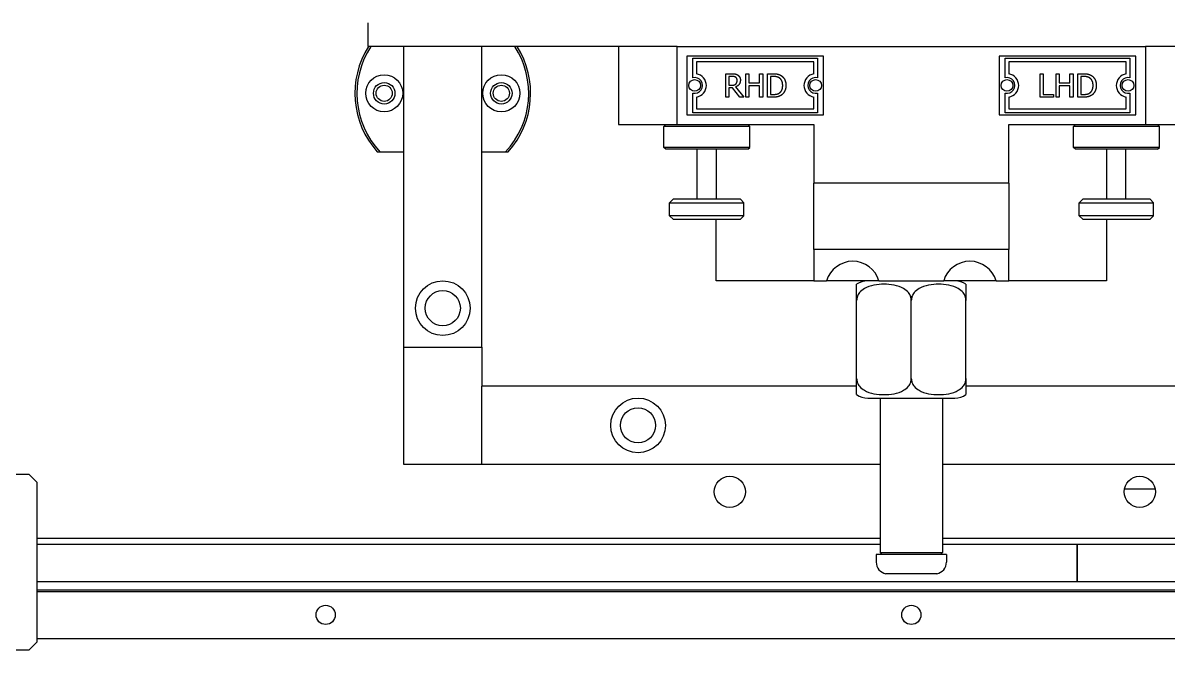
# Model space of a CAD drawing. Header units: millimetres. Extents: x 0 to 7722, y 0 to 5460.
# Drawn here: x 1285.4 to 1578.7, y 3271.5 to 3432 of the extents above; entities that cross this region are included whole.
import ezdxf

# ---------------------------------------------------------------- set-up
doc = ezdxf.new("R2010")
doc.units = ezdxf.units.MM
doc.header["$LTSCALE"] = 5
doc.layers.get('0').update_dxf_attribs({"linetype": 'CONTINUOUS'})

msp = doc.modelspace()

# ---------------------------------------------------------------- linework, layer by layer
for p, q in [((1373.788, 3425.983), (1373.788, 3431.983)), ((1377.285, 3425.983), (1373.788, 3425.983)), ((1437.931, 3425.983), (1377.285, 3425.983)), ((1382.931, 3348.983), (1382.931, 3425.983)), ((1402.931, 3348.983), (1402.931, 3425.983)), ((1452.931, 3425.983), (1437.931, 3425.983)), ((1437.931, 3425.983), (1437.931, 3405.983)), ((1452.931, 3405.983), (1452.931, 3425.983)), ((1452.931, 3425.983), (1572.931, 3425.983)), ((1581.186, 3425.983), (1572.931, 3425.983)), ((1572.931, 3425.983), (1572.931, 3405.983)), ((1455.431, 3423.483), (1455.431, 3408.483)), ((1490.431, 3423.483), (1455.431, 3423.483)), ((1456.931, 3422.983), (1488.931, 3422.983)), ((1456.931, 3417.92), (1456.931, 3422.983)), ((1488.931, 3422.983), (1488.931, 3417.92)), ((1490.431, 3408.483), (1490.431, 3423.483)), ((1570.431, 3423.483), (1535.431, 3423.483)), ((1535.431, 3423.483), (1535.431, 3408.483)), ((1536.931, 3417.92), (1536.931, 3422.983)), ((1536.931, 3422.983), (1568.931, 3422.983)), ((1568.931, 3422.983), (1568.931, 3417.92)), ((1570.431, 3408.483), (1570.431, 3423.483)), ((1487.931, 3421.983), (1457.931, 3421.983)), ((1457.931, 3421.983), (1457.931, 3418.941)), ((1487.931, 3418.941), (1487.931, 3421.983)), ((1537.931, 3421.983), (1537.931, 3418.941)), ((1567.931, 3421.983), (1537.931, 3421.983)), ((1567.931, 3418.941), (1567.931, 3421.983)), ((1465.395, 3412.983), (1465.395, 3418.983)), ((1465.395, 3418.983), (1466.941, 3418.983)), ((1466.192, 3418.293), (1466.192, 3416.037)), ((1466.985, 3418.293), (1466.192, 3418.293)), ((1470.515, 3412.983), (1470.515, 3418.983)), ((1470.515, 3418.983), (1471.312, 3418.983)), ((1471.312, 3418.983), (1471.312, 3416.63)), ((1474.074, 3416.63), (1474.074, 3418.983)), ((1474.074, 3418.983), (1474.871, 3418.983)), ((1474.871, 3418.983), (1474.871, 3412.983)), ((1476.087, 3418.983), (1477.453, 3418.983)), ((1476.087, 3412.983), (1476.087, 3418.983)), ((1477.492, 3418.293), (1476.884, 3418.293)), ((1476.884, 3418.293), (1476.884, 3413.674)), ((1545.903, 3418.983), (1546.7, 3418.983)), ((1545.903, 3412.983), (1545.903, 3418.983)), ((1546.7, 3418.983), (1546.7, 3413.693)), ((1550.006, 3412.983), (1550.006, 3418.983)), ((1550.006, 3418.983), (1550.804, 3418.983)), ((1550.804, 3418.983), (1550.804, 3416.63)), ((1553.566, 3416.63), (1553.566, 3418.983)), ((1553.566, 3418.983), (1554.363, 3418.983)), ((1554.363, 3418.983), (1554.363, 3412.983)), ((1555.579, 3418.983), (1556.945, 3418.983)), ((1555.579, 3412.983), (1555.579, 3418.983)), ((1556.984, 3418.293), (1556.376, 3418.293)), ((1556.376, 3418.293), (1556.376, 3413.674)), ((1456.931, 3408.983), (1456.931, 3414.047)), ((1466.192, 3416.037), (1466.892, 3416.037)), ((1467.106, 3415.37), (1466.192, 3415.37)), ((1466.192, 3415.37), (1466.192, 3412.983)), ((1469.002, 3412.983), (1467.106, 3415.37)), ((1467.904, 3415.594), (1470.038, 3412.983)), ((1471.312, 3416.63), (1474.074, 3416.63)), ((1474.074, 3415.92), (1471.312, 3415.92)), ((1471.312, 3415.92), (1471.312, 3412.983)), ((1474.074, 3412.983), (1474.074, 3415.92)), ((1488.931, 3414.047), (1488.931, 3408.983)), ((1536.931, 3408.983), (1536.931, 3414.047)), ((1550.804, 3416.63), (1553.566, 3416.63)), ((1553.566, 3415.92), (1550.804, 3415.92)), ((1550.804, 3415.92), (1550.804, 3412.983)), ((1553.566, 3412.983), (1553.566, 3415.92)), ((1568.931, 3414.047), (1568.931, 3408.983)), ((1457.931, 3413.025), (1457.931, 3409.983)), ((1466.192, 3412.983), (1465.395, 3412.983)), ((1470.038, 3412.983), (1469.002, 3412.983)), ((1471.312, 3412.983), (1470.515, 3412.983)), ((1474.871, 3412.983), (1474.074, 3412.983)), ((1477.468, 3412.983), (1476.087, 3412.983)), ((1476.884, 3413.674), (1477.492, 3413.674)), ((1487.931, 3409.983), (1487.931, 3413.025)), ((1537.931, 3413.025), (1537.931, 3409.983)), ((1549.379, 3412.983), (1545.903, 3412.983)), ((1546.7, 3413.693), (1549.379, 3413.693)), ((1549.379, 3413.693), (1549.379, 3412.983)), ((1550.804, 3412.983), (1550.006, 3412.983)), ((1554.363, 3412.983), (1553.566, 3412.983)), ((1556.959, 3412.983), (1555.579, 3412.983)), ((1556.376, 3413.674), (1556.984, 3413.674)), ((1567.931, 3409.983), (1567.931, 3413.025)), ((1455.431, 3408.483), (1490.431, 3408.483)), ((1488.931, 3408.983), (1456.931, 3408.983)), ((1457.931, 3409.983), (1487.931, 3409.983)), ((1535.431, 3408.483), (1570.431, 3408.483)), ((1568.931, 3408.983), (1536.931, 3408.983)), ((1537.931, 3409.983), (1567.931, 3409.983)), ((1437.931, 3405.983), (1452.931, 3405.983)), ((1450.06, 3405.983), (1449.552, 3405.475)), ((1471.548, 3405.475), (1449.552, 3405.475)), ((1449.552, 3400.141), (1449.552, 3405.475)), ((1452.931, 3405.983), (1487.931, 3405.983)), ((1471.04, 3405.983), (1471.548, 3405.475)), ((1471.548, 3400.141), (1471.548, 3405.475)), ((1487.931, 3405.983), (1487.931, 3390.983)), ((1537.931, 3405.983), (1572.931, 3405.983)), ((1537.931, 3390.983), (1537.931, 3405.983)), ((1554.968, 3405.983), (1554.46, 3405.475)), ((1576.457, 3405.475), (1554.46, 3405.475)), ((1554.46, 3400.141), (1554.46, 3405.475)), ((1572.931, 3405.983), (1587.931, 3405.983)), ((1575.949, 3405.983), (1576.457, 3405.475)), ((1576.457, 3400.141), (1576.457, 3405.475)), ((1471.548, 3400.141), (1449.552, 3400.141)), ((1450.06, 3399.633), (1449.552, 3400.141)), ((1471.04, 3399.633), (1450.06, 3399.633)), ((1458.099, 3386.854), (1458.099, 3399.633)), ((1463, 3386.854), (1463, 3399.633)), ((1471.04, 3399.633), (1471.548, 3400.141)), ((1576.457, 3400.141), (1554.46, 3400.141)), ((1554.968, 3399.633), (1554.46, 3400.141)), ((1575.949, 3399.633), (1554.968, 3399.633)), ((1562.931, 3399.633), (1562.931, 3386.854)), ((1563.008, 3386.854), (1563.008, 3399.633)), ((1567.909, 3386.854), (1567.909, 3399.633)), ((1575.949, 3399.633), (1576.457, 3400.141)), ((1376.838, 3398.983), (1382.931, 3398.983)), ((1402.931, 3398.983), (1409.025, 3398.983)), ((1487.931, 3373.983), (1487.931, 3390.983)), ((1537.931, 3390.983), (1487.931, 3390.983)), ((1537.931, 3390.983), (1487.931, 3390.983)), ((1537.931, 3390.983), (1537.931, 3373.983)), ((1451.914, 3386.854), (1451.025, 3385.965)), ((1451.025, 3385.965), (1470.075, 3385.965)), ((1451.025, 3382.612), (1451.025, 3385.965)), ((1469.186, 3386.854), (1451.914, 3386.854)), ((1469.186, 3386.854), (1470.075, 3385.965)), ((1470.075, 3382.612), (1470.075, 3385.965)), ((1556.823, 3386.854), (1555.934, 3385.965)), ((1555.934, 3385.965), (1574.984, 3385.965)), ((1555.934, 3382.612), (1555.934, 3385.965)), ((1574.095, 3386.854), (1556.823, 3386.854)), ((1574.095, 3386.854), (1574.984, 3385.965)), ((1574.984, 3382.612), (1574.984, 3385.965)), ((1470.075, 3382.612), (1451.025, 3382.612)), ((1451.914, 3381.723), (1451.025, 3382.612)), ((1469.186, 3381.723), (1470.075, 3382.612)), ((1574.984, 3382.612), (1555.934, 3382.612)), ((1556.823, 3381.723), (1555.934, 3382.612)), ((1574.095, 3381.723), (1574.984, 3382.612)), ((1451.914, 3381.723), (1469.186, 3381.723)), ((1462.931, 3365.983), (1462.931, 3381.723)), ((1556.823, 3381.723), (1574.095, 3381.723)), ((1562.931, 3381.723), (1562.931, 3365.983)), ((1487.931, 3373.983), (1487.931, 3365.983)), ((1537.931, 3373.983), (1487.931, 3373.983)), ((1537.931, 3365.983), (1537.931, 3373.983)), ((1487.931, 3365.983), (1462.931, 3365.983)), ((1487.931, 3365.983), (1491.223, 3365.983)), ((1504.639, 3365.983), (1491.223, 3365.983)), ((1504.639, 3365.983), (1521.223, 3365.983)), ((1534.639, 3365.983), (1521.223, 3365.983)), ((1534.639, 3365.983), (1537.931, 3365.983)), ((1562.931, 3365.983), (1537.931, 3365.983)), ((1498.931, 3340.983), (1498.931, 3360.983)), ((1512.931, 3340.983), (1512.931, 3360.983)), ((1526.931, 3340.983), (1526.931, 3360.983)), ((1382.931, 3348.983), (1402.931, 3348.983)), ((1382.931, 3318.983), (1382.931, 3348.983)), ((1402.931, 3348.983), (1402.931, 3338.983)), ((1498.931, 3338.983), (1402.931, 3338.983)), ((1402.931, 3318.983), (1402.931, 3338.983)), ((1867.931, 3338.983), (1526.931, 3338.983)), ((1501.765, 3335.983), (1524.097, 3335.983)), ((1504.931, 3335.983), (1504.931, 3296.483)), ((1520.931, 3335.983), (1520.931, 3296.483)), ((1402.931, 3318.983), (1382.931, 3318.983)), ((1504.931, 3318.983), (1402.931, 3318.983)), ((1867.931, 3318.983), (1520.931, 3318.983)), ((1265.131, 3316.483), (1286.931, 3316.483)), ((1286.931, 3316.483), (1288.931, 3314.483)), ((1288.931, 3314.483), (1288.931, 3273.483)), ((1575.378, 3312.633), (1567.484, 3312.633)), ((1288.931, 3300.083), (1504.931, 3300.083)), ((1520.931, 3300.083), (1736.931, 3300.083)), ((1504.931, 3298.483), (1288.931, 3298.483)), ((1555.431, 3298.483), (1520.931, 3298.483)), ((1555.431, 3295.443), (1555.431, 3298.483)), ((1555.431, 3298.483), (1555.431, 3295.443)), ((1736.931, 3298.483), (1555.431, 3298.483)), ((1521.931, 3295.983), (1503.931, 3295.983)), ((1503.931, 3295.983), (1503.931, 3293.983)), ((1504.931, 3296.483), (1520.931, 3296.483)), ((1505.431, 3295.983), (1504.931, 3296.483)), ((1520.431, 3295.983), (1520.931, 3296.483)), ((1521.931, 3295.983), (1521.931, 3293.983)), ((1555.431, 3292.632), (1555.431, 3295.443)), ((1555.431, 3295.443), (1555.431, 3292.632)), ((1519.438, 3291.026), (1506.424, 3291.026)), ((1555.431, 3292.632), (1555.431, 3288.983)), ((1555.431, 3288.983), (1555.431, 3292.632)), ((1555.431, 3288.983), (1288.931, 3288.983)), ((1736.931, 3288.983), (1555.431, 3288.983)), ((1736.931, 3286.832), (1288.931, 3286.832)), ((1288.931, 3286.483), (1736.931, 3286.483)), ((1288.931, 3273.483), (1286.931, 3271.483)), ((1288.931, 3274.483), (1736.931, 3274.483)), ((1286.931, 3271.483), (1205.931, 3271.483))]:
    msp.add_line(p, q)
for centre, radius in [((1377.931, 3413.983), 4.75), ((1407.931, 3413.983), 4.75), ((1457.431, 3415.983), 1.5), ((1488.431, 3415.983), 1.5), ((1537.431, 3415.983), 1.5), ((1568.431, 3415.983), 1.5), ((1377.931, 3413.983), 2.75), ((1377.931, 3413.983), 2.067), ((1407.931, 3413.983), 2.75), ((1407.931, 3413.983), 2.067), ((1392.931, 3358.983), 7), ((1392.931, 3358.983), 4.5), ((1442.931, 3328.983), 7), ((1442.931, 3328.983), 4.5), ((1466.431, 3311.983), 4), ((1571.431, 3311.983), 4), ((1362.931, 3280.483), 2.458), ((1512.931, 3280.483), 2.458)]:
    msp.add_circle(centre, radius)
for centre, radius, start, end in [((1392.931, 3413.983), 22.5, 147.76905, 221.81031), ((1392.931, 3413.983), 22, 146.94427, 222.98589), ((1392.931, 3413.983), 22, 317.01411, 33.05573), ((1392.931, 3413.983), 22.5, 318.18969, 32.23095), ((1457.431, 3415.983), 2, 255.52249, 104.47751), ((1457.431, 3415.983), 3, 279.59407, 80.40593), ((1488.431, 3415.983), 3, 99.59407, 260.40593), ((1488.431, 3415.983), 2, 75.52249, 284.47751), ((1537.431, 3415.983), 2, 255.52249, 104.47751), ((1537.431, 3415.983), 3, 279.59407, 80.40593), ((1568.431, 3415.983), 3, 99.59407, 260.40593), ((1568.431, 3415.983), 2, 75.52249, 284.47751), ((1497.931, 3363.983), 7, 16.60155, 163.39845), ((1527.931, 3363.983), 7, 16.60155, 163.39845), ((1501.765, 3360.983), 5, 90, 124.53006), ((1524.097, 3360.983), 5, 55.46994, 90), ((1501.765, 3340.983), 5, 235.46994, 270), ((1524.097, 3340.983), 5, 270, 304.53006), ((1506.931, 3293.983), 3, 180, 260.27283), ((1518.931, 3293.983), 3, 279.72717, 0)]:
    msp.add_arc(centre, radius, start, end)
for points in [[(1466.941, 3418.983), (1467.456, 3418.983), (1468.151, 3418.871), (1468.468, 3418.667)], [(1467.938, 3418.088), (1467.767, 3418.2), (1467.315, 3418.293), (1466.985, 3418.293)], [(1469.148, 3417.354), (1469.148, 3416.698), (1468.477, 3415.808), (1467.904, 3415.594)], [(1468.317, 3417.291), (1468.317, 3417.554), (1468.132, 3417.957), (1467.938, 3418.088)], [(1467.976, 3416.348), (1468.151, 3416.513), (1468.317, 3416.98), (1468.317, 3417.291)], [(1468.468, 3418.667), (1468.784, 3418.463), (1469.148, 3417.826), (1469.148, 3417.354)], [(1477.453, 3418.983), (1478.299, 3418.983), (1479.262, 3418.73), (1479.602, 3418.507)], [(1479.077, 3417.933), (1478.756, 3418.122), (1478.032, 3418.293), (1477.492, 3418.293)], [(1479.986, 3415.988), (1479.986, 3416.678), (1479.529, 3417.656), (1479.077, 3417.933)], [(1479.602, 3418.507), (1480.181, 3418.122), (1480.818, 3416.853), (1480.818, 3415.978)], [(1556.945, 3418.983), (1557.791, 3418.983), (1558.754, 3418.73), (1559.094, 3418.507)], [(1558.569, 3417.933), (1558.248, 3418.122), (1557.523, 3418.293), (1556.984, 3418.293)], [(1559.478, 3415.988), (1559.478, 3416.678), (1559.021, 3417.656), (1558.569, 3417.933)], [(1559.094, 3418.507), (1559.673, 3418.122), (1560.309, 3416.853), (1560.309, 3415.978)], [(1466.892, 3416.037), (1467.237, 3416.037), (1467.787, 3416.158), (1467.976, 3416.348)], [(1477.492, 3413.674), (1478.022, 3413.674), (1478.824, 3413.844), (1479.15, 3414.072)], [(1479.15, 3414.072), (1479.568, 3414.354), (1479.986, 3415.288), (1479.986, 3415.988)], [(1480.818, 3415.978), (1480.818, 3415.157), (1480.151, 3413.834), (1479.592, 3413.464)], [(1556.984, 3413.674), (1557.514, 3413.674), (1558.316, 3413.844), (1558.642, 3414.072)], [(1558.642, 3414.072), (1559.06, 3414.354), (1559.478, 3415.288), (1559.478, 3415.988)], [(1560.309, 3415.978), (1560.309, 3415.157), (1559.643, 3413.834), (1559.084, 3413.464)], [(1479.592, 3413.464), (1479.135, 3413.178), (1478.197, 3412.983), (1477.468, 3412.983)], [(1559.084, 3413.464), (1558.627, 3413.178), (1557.689, 3412.983), (1556.959, 3412.983)]]:
    msp.add_open_spline(points, degree=2)
for points, weights in [([(1376.161, 3398.983), (1376.503, 3398.983), (1376.838, 3398.983)], [1, 1.00011575637, 1]), ([(1409.025, 3398.983), (1409.359, 3398.983), (1409.702, 3398.983)], [1, 1.00011575638, 1])]:
    msp.add_rational_spline(points, weights, degree=2)
for points, knots in [([(1498.931, 3360.983), (1498.931, 3361.296), (1498.931, 3361.663), (1498.931, 3362.304), (1498.931, 3362.679), (1498.931, 3363.365), (1498.931, 3363.745), (1498.931, 3364.848), (1498.931, 3365.001), (1498.931, 3365.102)], [-0.9394555, -0.9394555, -0.9394555, -0.9394555, -0.84565558, -0.84565558, -0.7323422, -0.7323422, -0.56423161, -0.56423161, 0, 0, 0, 0]), ([(1512.931, 3360.983), (1512.931, 3361.296), (1512.866, 3361.663), (1512.643, 3362.304), (1512.423, 3362.679), (1511.868, 3363.365), (1511.388, 3363.745), (1509.502, 3364.848), (1507.56, 3365.102), (1505.931, 3365.102), (1504.302, 3365.102), (1502.36, 3364.848), (1500.474, 3363.745), (1499.994, 3363.365), (1499.439, 3362.679), (1499.219, 3362.304), (1498.996, 3361.663), (1498.931, 3361.296), (1498.931, 3360.983)], [-0.9394555, -0.9394555, -0.9394555, -0.9394555, -0.8456556, -0.8456556, -0.7323422, -0.7323422, -0.5642316, -0.5642316, 0, 0, 0, 0.5642316, 0.5642316, 0.7323422, 0.7323422, 0.8456556, 0.8456556, 0.9394555, 0.9394555, 0.9394555, 0.9394555]), ([(1526.931, 3360.983), (1526.931, 3361.296), (1526.866, 3361.663), (1526.643, 3362.304), (1526.423, 3362.679), (1525.868, 3363.365), (1525.388, 3363.745), (1523.502, 3364.848), (1521.56, 3365.102), (1519.931, 3365.102), (1518.302, 3365.102), (1516.36, 3364.848), (1514.474, 3363.745), (1513.994, 3363.365), (1513.439, 3362.679), (1513.219, 3362.304), (1512.996, 3361.663), (1512.931, 3361.296), (1512.931, 3360.983)], [-0.9394555, -0.9394555, -0.9394555, -0.9394555, -0.8456556, -0.8456556, -0.7323422, -0.7323422, -0.5642316, -0.5642316, 0, 0, 0, 0.5642316, 0.5642316, 0.7323422, 0.7323422, 0.8456556, 0.8456556, 0.9394555, 0.9394555, 0.9394555, 0.9394555]), ([(1526.931, 3365.102), (1526.931, 3365.001), (1526.931, 3364.848), (1526.931, 3363.745), (1526.931, 3363.365), (1526.931, 3362.679), (1526.931, 3362.304), (1526.931, 3361.663), (1526.931, 3361.296), (1526.931, 3360.983)], [0, 0, 0, 0, 0.56423161, 0.56423161, 0.7323422, 0.7323422, 0.84565558, 0.84565558, 0.9394555, 0.9394555, 0.9394555, 0.9394555]), ([(1498.931, 3340.983), (1498.931, 3340.67), (1498.996, 3340.303), (1499.219, 3339.662), (1499.439, 3339.287), (1499.994, 3338.602), (1500.474, 3338.221), (1502.36, 3337.118), (1504.302, 3336.864), (1507.56, 3336.864), (1509.502, 3337.118), (1511.388, 3338.221), (1511.868, 3338.602), (1512.423, 3339.287), (1512.643, 3339.662), (1512.866, 3340.303), (1512.931, 3340.67), (1512.931, 3340.983)], [0.9394555, 0.9394555, 0.9394555, 0.9394555, 1.0332554, 1.0332554, 1.1465688, 1.1465688, 1.3146794, 1.3146794, 1.878911, 1.878911, 2.4431426, 2.4431426, 2.6112532, 2.6112532, 2.7245666, 2.7245666, 2.8183665, 2.8183665, 2.8183665, 2.8183665]), ([(1498.931, 3336.864), (1498.931, 3336.966), (1498.931, 3337.118), (1498.931, 3338.221), (1498.931, 3338.602), (1498.931, 3339.287), (1498.931, 3339.662), (1498.931, 3340.303), (1498.931, 3340.67), (1498.931, 3340.983)], [1.878911, 1.878911, 1.878911, 1.878911, 2.44314262, 2.44314262, 2.6112532, 2.6112532, 2.72456658, 2.72456658, 2.8183665, 2.8183665, 2.8183665, 2.8183665]), ([(1512.931, 3340.983), (1512.931, 3340.67), (1512.996, 3340.303), (1513.219, 3339.662), (1513.439, 3339.287), (1513.994, 3338.602), (1514.474, 3338.221), (1516.36, 3337.118), (1518.302, 3336.864), (1521.56, 3336.864), (1523.502, 3337.118), (1525.388, 3338.221), (1525.868, 3338.602), (1526.423, 3339.287), (1526.643, 3339.662), (1526.866, 3340.303), (1526.931, 3340.67), (1526.931, 3340.983)], [0.9394555, 0.9394555, 0.9394555, 0.9394555, 1.0332554, 1.0332554, 1.1465688, 1.1465688, 1.3146794, 1.3146794, 1.878911, 1.878911, 2.4431426, 2.4431426, 2.6112532, 2.6112532, 2.7245666, 2.7245666, 2.8183665, 2.8183665, 2.8183665, 2.8183665]), ([(1526.931, 3340.983), (1526.931, 3340.67), (1526.931, 3340.303), (1526.931, 3339.662), (1526.931, 3339.287), (1526.931, 3338.602), (1526.931, 3338.221), (1526.931, 3337.118), (1526.931, 3336.966), (1526.931, 3336.864)], [0.9394555, 0.9394555, 0.9394555, 0.9394555, 1.03325542, 1.03325542, 1.14656881, 1.14656881, 1.31467939, 1.31467939, 1.878911, 1.878911, 1.878911, 1.878911])]:
    msp.add_open_spline(points, degree=3, knots=knots)

doc.saveas('drawing.dxf')
